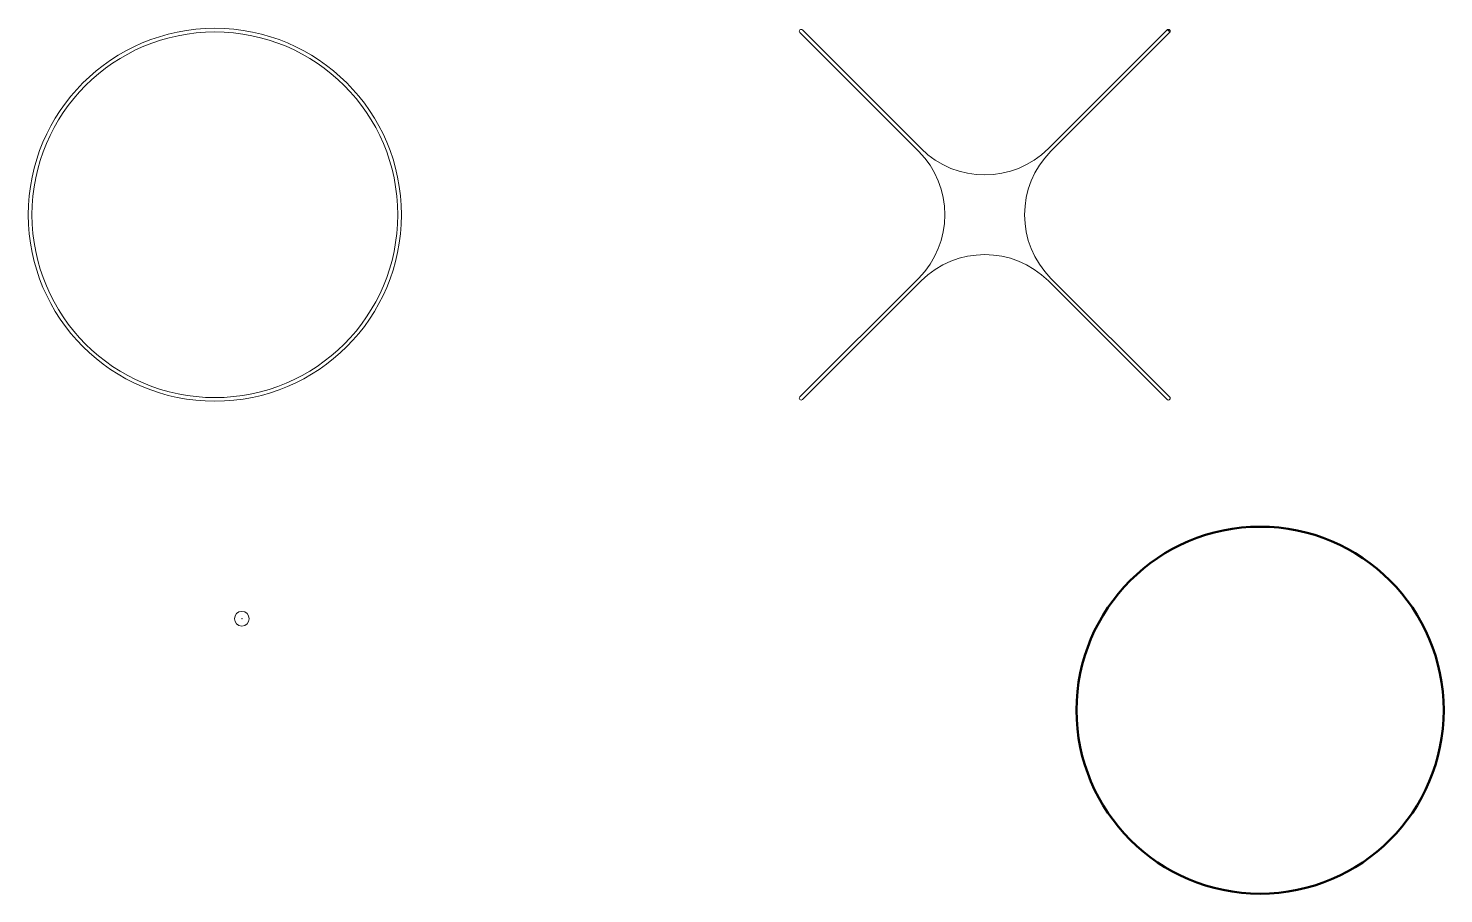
# Model space of a CAD drawing. Units: millimetres on the paper. Extents: x -38.3 to 38.8, y -34.8 to 12.4.
import ezdxf

# ---------------------------------------------------------------- set-up
doc = ezdxf.new("R2010")
doc.units = ezdxf.units.MM
doc.header["$PDMODE"] = 32
doc.header["$PDSIZE"] = 0.8
doc.layers.add('0-9_CAM_f-4', color=7, linetype='Continuous', lineweight=20)
doc.layers.add('0-F_ORIGIN', color=5, linetype='Continuous', lineweight=50)

msp = doc.modelspace()

# ---------------------------------------------------------------- linework, layer by layer
at = {"layer": '0-9_CAM_f-4'}
for p, q in [((10.173, 5.662), (3.708, 12.127)), ((10.314, 5.804), (3.85, 12.268)), ((17.244, 5.804), (23.708, 12.268)), ((17.385, 5.662), (23.85, 12.127)), ((3.708, -7.732), (10.173, -1.267)), ((3.85, -7.873), (10.314, -1.409)), ((23.708, -7.873), (17.244, -1.409)), ((23.85, -7.732), (17.385, -1.267))]:
    msp.add_line(p, q, dxfattribs=at)
for radius in [10.162, 9.963]:
    msp.add_circle((-28.158, 2.198), radius, dxfattribs=at)
for centre, radius, start, end in [((3.779, 12.198), 0.1, 45, 225), ((23.779, 12.198), 0.1, 315, 135), ((23.779, 12.198), 0.05, 315, 135), ((6.708, 2.198), 4.9, 315, 45), ((13.779, 9.269), 4.9, 225, 315), ((20.85, 2.198), 4.9, 135, 225), ((13.779, -4.873), 4.9, 45, 135), ((3.779, -7.802), 0.1, 135, 315), ((23.779, -7.802), 0.1, 225, 45)]:
    msp.add_arc(centre, radius, start, end, dxfattribs=at)
msp.add_point((-26.688, -19.818), dxfattribs=at)
at = {"layer": '0-F_ORIGIN'}
msp.add_circle((28.779, -24.802), 10, dxfattribs=at)

doc.saveas('drawing.dxf')
